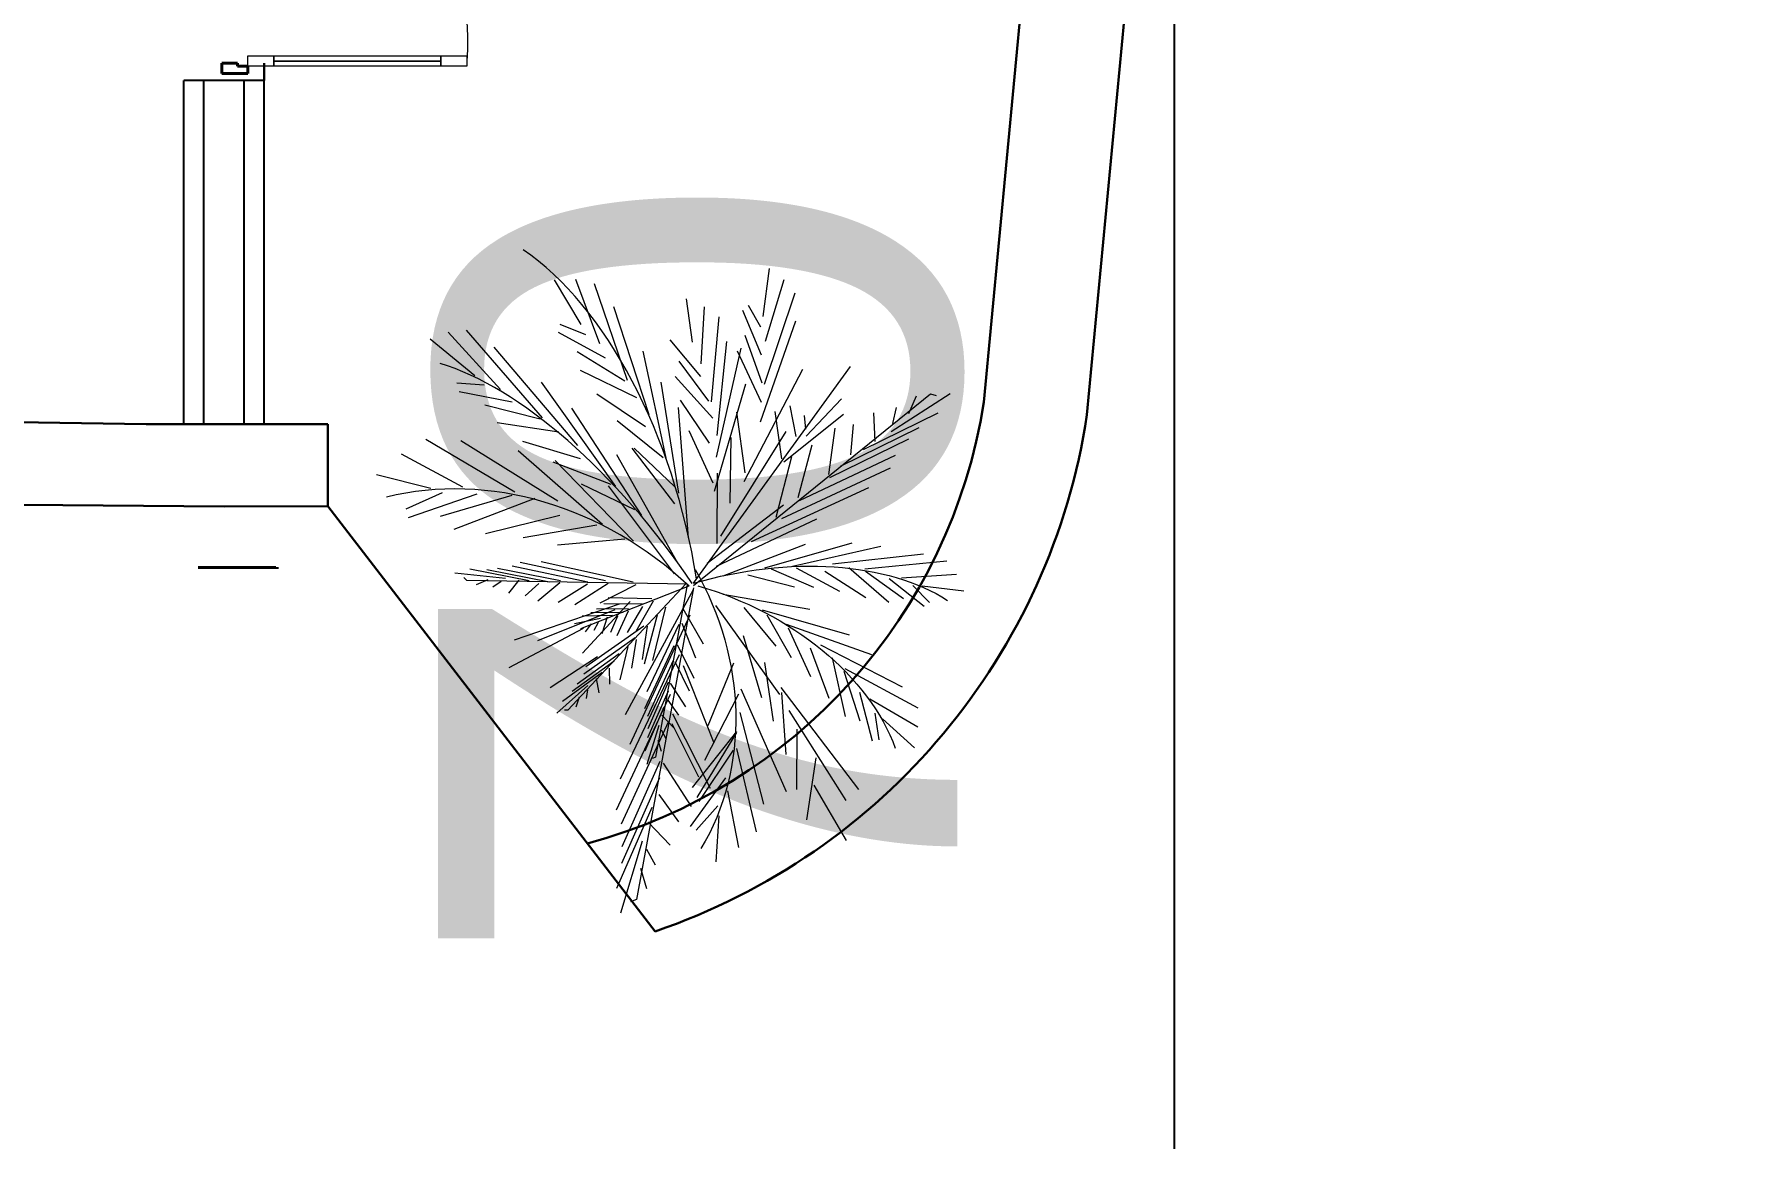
# Model space of a CAD drawing. Header units: millimetres. Extents: x 1531071 to 1560283, y -701792 to -691067.
# Drawn here: x 1557534 to 1558193, y -700879 to -700450 of the extents above; entities that cross this region are included whole.
import ezdxf

# ---------------------------------------------------------------- set-up
doc = ezdxf.new("R2010")
doc.units = ezdxf.units.MM
doc.header["$LTSCALE"] = 20
doc.header["$MEASUREMENT"] = 0
doc.layers.add('01_LC_LEG-TXT', color=7, linetype='Continuous', lineweight=0)
doc.layers.add('01_LC_VEG-ARV', color=98, linetype='Continuous', lineweight=0)
doc.layers.add('AS-0', color=7, linetype='Continuous')
for name, color, linetype, lineweight, true_color in [('Двери ArchiCAD_Ном._пера__23', 7, 'Continuous', 40, 0xff6600), ('Двери ArchiCAD_Ном._пера__3', 7, 'Continuous', 20, 0xff6600), ('Двери ArchiCAD_Ном._пера__47', 7, 'Continuous', 25, 0x373737), ('Конструктив - Колонны_Ном._пера__28', 7, 'Continuous', 40, 0xffe4e1)]:
    doc.layers.add(name, color=color, linetype=linetype, lineweight=lineweight, true_color=true_color)
doc.styles.add('СГЕНЕРИР_СТИЛЬ_1', font='arial.ttf')
doc.dimstyles.get("Standard").update_dxf_attribs({"dimtxt": 200, "dimasz": 100, "dimexe": 2, "dimexo": 100, "dimgap": 80, "dimtad": 1, "dimdec": 0, "dimzin": 0, "dimdsep": 46, "dimtxsty": 'СГЕНЕРИР_СТИЛЬ_1', "dimblk": 'ARCHTICK', "dimcen": 0.09, "dimclrd": 5, "dimclre": 5, "dimclrt": 5, "dimadec": 0, "dimazin": 0, "dimtfac": 1, "dimtdec": 0, "dimtofl": 0, "dimtmove": 0, "dimatfit": 3, "dimfxl": 1, "dimtolj": 1, "dimtzin": 0, "dimarcsym": 0})

# ---------------------------------------------------------------- blocks, each defined once
blk = doc.blocks.new('_ArchTick')
at = {"color": 0, "linetype": 'ByBlock', "const_width": 0.15}
blk.add_lwpolyline([(-0.5, -0.5), (0.5, 0.5)], dxfattribs=at)
blk = doc.blocks.new('*D306')
at = {"layer": 'Defpoints', "color": 0, "lineweight": -3, "ltscale": 0.5, "transparency": 16777216}
for p in [(1557642.21, -700165.21), (1557973.19, -700165.21), (1557642.21, -700235.21)]:
    blk.add_point(p, dxfattribs=at)
at = {"layer": 'Конструктив - Колонны_Ном._пера__28', "color": 5, "lineweight": -2, "ltscale": 0.5, "transparency": 16777216}
for p, q in [((1557973.19, -700165.21), (1557973.19, -700065.21)), ((1557742.21, -700165.21), (1557975.19, -700165.21)), ((1557742.21, -700235.21), (1557975.19, -700235.21)), ((1557973.19, -700235.21), (1557973.19, -700879.38))]:
    blk.add_line(p, q, dxfattribs=at)
at = {"layer": 'Конструктив - Колонны_Ном._пера__28', "color": 5, "lineweight": -2, "ltscale": 0.5, "transparency": 16777216, "xscale": 100, "yscale": 100, "zscale": 100}
for p, rotation in [((1557973.19, -700165.21), 270), ((1557973.19, -700235.21), 90)]:
    blk.add_blockref('_ArchTick', p, dxfattribs=dict(at, rotation=rotation))
at = {"layer": 'Конструктив - Колонны_Ном._пера__28', "color": 5, "lineweight": 0, "ltscale": 0.5, "transparency": 16777216, "insert": (1557791.08, -700657.3), "char_height": 200, "attachment_point": 5, "rotation": 90, "style": 'СГЕНЕРИР_СТИЛЬ_1'}
blk.add_mtext('\\A1;70', dxfattribs=at)
blk = doc.blocks.new('palmeira')
at = {"layer": '01_LC_VEG-ARV', "color": 9}
for p, q in [((0.741, 2.573), (0.801, 3.037)), ((-1.013, 2.497), (-1.267, 2.927)), ((-0.833, 2.31), (-1.064, 2.929)), ((-0.564, 1.956), (-0.883, 2.889)), ((0.755, 1.921), (1.048, 2.801)), ((0.763, 2.335), (0.944, 2.929)), ((-0.357, 1.627), (-0.696, 2.666)), ((0.061, 2.326), (0.004, 2.743)), ((0.145, 2.118), (0.177, 2.667)), ((0.718, 2.47), (0.599, 2.681)), ((-0.965, 2.396), (-1.215, 2.496)), ((0.243, 1.752), (0.317, 2.569)), ((0.726, 2.201), (0.546, 2.631)), ((0.717, 1.56), (1.056, 2.532)), ((-0.778, 2.173), (-1.23, 2.42)), ((0.141, 1.995), (-0.153, 2.35)), ((0.297, 1.428), (0.393, 2.333)), ((0.733, 1.932), (0.568, 2.392)), ((-1.044, 1.332), (-1.848, 2.279)), ((-0.592, 1.951), (-1.05, 2.233)), ((-0.187, 1.181), (-0.414, 2.241)), ((0.217, 1.758), (-0.069, 2.142)), ((0.293, 1.219), (0.531, 2.268)), ((0.725, 1.746), (0.493, 2.24)), ((-0.474, 1.789), (-1.017, 2.055)), ((0.257, 1.593), (-0.106, 1.997)), ((0.07, 0.004), (1.583, 2.091)), ((0.559, 0.983), (1.124, 2.065)), ((-0.678, 0.935), (-1.395, 1.94)), ((-0.393, 1.51), (-0.859, 1.827)), ((-0.071, 0.871), (-0.242, 1.942)), ((0.072, -0.017), (2.354, 1.828)), ((0.274, 0.891), (0.574, 1.924)), ((1.973, 1.466), (2.543, 1.833)), ((2.354, 1.828), (2.408, 1.814)), ((0.022, 0.442), (-0.074, 1.697)), ((0.223, 1.354), (-0.056, 1.767)), ((0.568, 1.069), (0.488, 1.653)), ((0.922, 1.204), (0.856, 1.657)), ((1.058, 1.417), (1.003, 1.712)), ((1.155, 1.421), (1.496, 1.782)), ((1.99, 1.543), (2.025, 1.697)), ((2.143, 1.639), (2.219, 1.809)), ((-0.221, 1.211), (-0.665, 1.569)), ((0.941, 1.175), (1.515, 1.633)), ((1.151, 1.487), (1.141, 1.619)), ((1.373, 1.053), (1.435, 1.497)), ((1.485, 1.132), (2.244, 1.504)), ((1.585, 1.242), (1.612, 1.532)), ((1.708, 1.291), (2.426, 1.647)), ((1.82, 1.37), (1.806, 1.645)), ((0.261, 0.968), (0.03, 1.472)), ((0.335, 0.459), (0.962, 1.465)), ((0.425, 0.777), (0.434, 1.407)), ((1.08, 0.831), (1.212, 1.338)), ((1.385, 1.023), (2.145, 1.395)), ((-0.108, 0.769), (-0.52, 1.306)), ((-0.112, 0.937), (-0.5, 1.306)), ((0.868, 0.642), (1.018, 1.226)), ((1.092, 0.801), (2.016, 1.239)), ((0.299, 0.386), (0.3, 1.065)), ((0.921, 0.628), (1.969, 1.115)), ((0.628, 0.406), (1.758, 0.926)), ((0.202, 0.196), (0.937, 0.759)), ((0.293, 0.168), (1.258, 0.623)), ((0.357, 0.075), (1.15, 0.38)), ((0.758, 0.152), (1.597, 0.393)), ((1.024, 0.17), (1.875, 0.362)), ((1.408, 0.192), (2.284, 0.288)), ((1.72, 0.144), (2.511, 0.219)), ((0, 0), (-1.14, -1.219)), ((0.595, 0.085), (1.044, -0.029)), ((0.82, 0.143), (1.226, -0.033)), ((1.058, 0.153), (1.475, -0.071)), ((1.336, 0.122), (1.731, -0.133)), ((1.567, 0.156), (1.953, -0.178)), ((1.726, 0.12), (2.094, -0.142)), ((1.954, 0.051), (2.293, -0.218)), ((2.073, 0.056), (2.604, 0.09)), ((0.027, -0.025), (-1.017, -0.436)), ((-0.332, -0.146), (-0.752, -0.135)), ((0.011, -0.01), (-0.295, -1.672)), ((2.182, -0.018), (2.343, -0.18)), ((2.273, -0.02), (2.675, -0.07)), ((-0.709, -0.308), (-1.002, -0.313)), ((-0.608, -0.279), (-0.917, -0.282)), ((-0.555, -0.244), (-0.863, -0.246)), ((-0.76, -0.322), (-0.812, -0.483)), ((-0.42, -0.198), (-0.792, -0.193)), ((-0.661, -0.314), (-0.73, -0.472)), ((-0.558, -0.264), (-0.669, -0.501)), ((-0.422, -0.219), (-0.568, -0.472)), ((-0.319, -0.169), (-0.485, -0.461)), ((-0.28, -0.302), (-0.406, -0.776)), ((-0.198, -0.227), (-0.326, -0.741)), ((-0.826, -0.335), (-1.076, -0.387)), ((-0.914, -0.386), (-0.972, -0.463)), ((-0.407, -0.411), (-0.968, -0.801)), ((-0.847, -0.374), (-0.889, -0.452)), ((-0.376, -0.411), (-0.423, -0.732)), ((-0.072, -0.392), (-0.38, -1.042)), ((-0.492, -0.523), (-0.986, -0.871)), ((-0.561, -0.605), (-0.639, -0.925)), ((-0.483, -0.537), (-0.526, -0.815)), ((-0.118, -0.6), (-0.401, -1.205)), ((-0.088, -0.587), (0.074, -0.909)), ((-0.693, -0.746), (-1.098, -1.038)), ((-0.644, -0.676), (-1.049, -0.968)), ((-0.127, -0.741), (-0.374, -1.279)), ((-0.109, -0.751), (0.03, -1.031)), ((-0.173, -0.95), (-0.371, -1.397)), ((-0.155, -0.959), (-0.008, -1.185)), ((-0.175, -1.036), (-0.373, -1.484)), ((-0.177, -1.123), (-0.075, -1.266)), ((-0.214, -1.191), (-0.399, -1.615)), ((-0.233, -1.268), (-0.119, -1.388)), ((-0.265, -1.367), (-0.379, -1.743)), ((-0.242, -1.409), (-0.197, -1.491))]:
    blk.add_line(p, q, dxfattribs=at)
at = {"layer": '01_LC_VEG-ARV', "color": 83}
for p, q in [((-2.036, 2.001), (-2.467, 2.355)), ((-1.789, 1.87), (-2.293, 2.423)), ((-1.384, 1.599), (-2.117, 2.443)), ((-1.945, 1.913), (-2.21, 1.932)), ((-1.675, 1.749), (-2.185, 1.849)), ((-1.405, 1.584), (-1.938, 1.719)), ((-0.426, 0.658), (-1.101, 1.692)), ((-1.225, 1.458), (-1.822, 1.549)), ((-1.649, 0.882), (-2.507, 1.39)), ((-1.236, 0.795), (-2.172, 1.377)), ((-1.018, 1.201), (-1.574, 1.37)), ((-2.15, 0.929), (-2.742, 1.247)), ((-0.805, 0.569), (-1.619, 1.28)), ((-0.723, 0.954), (-1.281, 1.171)), ((-0.509, 0.41), (-1.262, 1.186)), ((-0.08, 0.197), (-0.667, 1.241)), ((-2.459, 0.917), (-2.982, 1.047)), ((-2.35, 0.875), (-2.699, 0.717)), ((-2.015, 0.862), (-2.677, 0.635)), ((-1.68, 0.85), (-2.368, 0.647)), ((-0.494, 0.711), (-1.009, 0.958)), ((-0.112, 0.096), (-0.748, 0.943)), ((-1.458, 0.822), (-2.237, 0.523)), ((-1.218, 0.656), (-1.932, 0.479)), ((-0.861, 0.562), (-1.571, 0.441)), ((-0.591, 0.428), (-1.24, 0.371)), ((0.352, -0.101), (1.191, -0.247)), ((0.556, -0.228), (0.863, -0.603)), ((0.731, -0.253), (1.57, -0.492)), ((0.777, -0.299), (1.011, -0.712)), ((0.962, -0.389), (1.784, -0.683)), ((0.981, -0.426), (1.197, -0.894)), ((1.194, -0.617), (1.374, -1.104)), ((1.295, -0.588), (2.081, -0.993)), ((1.407, -0.716), (1.532, -1.278)), ((1.528, -0.816), (2.231, -1.195)), ((1.519, -0.844), (1.671, -1.322)), ((1.668, -1.045), (1.792, -1.514)), ((1.817, -1.246), (1.856, -1.504)), ((1.891, -1.301), (2.198, -1.583))]:
    blk.add_line(p, q, dxfattribs=at)
at = {"layer": '01_LC_VEG-ARV', "color": 73}
for p, q in [((-0.947, 0.014), (-1.677, 0.167)), ((-0.777, 0.027), (-1.6, 0.204)), ((-0.512, 0.015), (-1.398, 0.209)), ((-1.741, 0.049), (-2.229, 0.1)), ((-2.113, 0.032), (-2.14, 0.058)), ((0.012, -0.006), (-2.113, 0.032)), ((-1.512, 0.028), (-2.085, 0.139)), ((-1.911, 0.036), (-2.024, -0.011)), ((-1.315, 0.014), (-1.919, 0.134)), ((-1.782, 0.022), (-1.863, -0.034)), ((-1.212, 0.026), (-1.816, 0.146)), ((-1.611, 0.034), (-1.711, -0.093)), ((-1.418, 0.003), (-1.55, -0.116)), ((-1.216, 0.008), (-1.43, -0.167)), ((-0.75, 0.001), (-1.071, -0.203)), ((-0.952, -0.004), (-1.232, -0.18)), ((-0.485, -0.011), (-0.833, -0.189)), ((-0.033, -0.238), (0.164, -0.578)), ((-0.042, -0.379), (0.091, -0.713)), ((-0.742, -0.815), (-0.739, -0.968)), ((-0.947, -0.982), (-1.246, -1.247)), ((-0.809, -0.857), (-1.192, -1.135)), ((-0.867, -0.913), (-0.842, -1.052)), ((-1.032, -1.094), (-1.064, -1.191)), ((-0.952, -1.024), (-0.962, -1.107)), ((1.77, -1.108), (2.232, -1.379)), ((-1.14, -1.219), (-1.171, -1.219)), ((-0.274, -1.508), (-0.241, -1.614)), ((-0.295, -1.672), (-0.325, -1.685))]:
    blk.add_line(p, q, dxfattribs=at)
at = {"layer": '01_LC_VEG-ARV', "color": 87}
for p, q in [((0.066, -0.059), (-0.589, -1.265)), ((0.072, -0.041), (-0.48, -3.042)), ((-0.645, -0.199), (-1.658, -0.545)), ((-0.688, -0.253), (-1.433, -0.551)), ((-0.538, -0.172), (-0.998, -0.669)), ((0.035, -0.302), (-0.544, -1.55)), ((0.281, -0.21), (0.9, -1.069)), ((-0.992, -0.433), (-1.707, -0.811)), ((0.55, -0.5), (0.724, -1.097)), ((-1.309, -0.999), (-0.854, -0.703)), ((-0.068, -0.685), (-0.636, -1.882)), ((-0.029, -0.788), (0.266, -1.534)), ((0.455, -0.766), (0.208, -1.369)), ((0.755, -0.758), (0.837, -1.323)), ((-0.153, -1.069), (-0.676, -2.183)), ((0.503, -1.064), (0.176, -1.705)), ((0.526, -1.012), (0.963, -2.001)), ((0.913, -1), (1.659, -1.984)), ((0.918, -1.048), (0.959, -1.645)), ((-0.132, -1.253), (0.23, -1.97)), ((0.517, -1.241), (0.746, -2.123)), ((0.988, -1.222), (1.537, -2.089)), ((-0.17, -1.328), (-0.625, -2.318)), ((-0.138, -1.346), (0.119, -1.862)), ((0.484, -1.423), (0.057, -1.964)), ((0.486, -1.433), (0.104, -2.061)), ((1.066, -1.403), (1.062, -1.984)), ((0.451, -1.605), (0.122, -2.098)), ((0.484, -1.589), (0.674, -2.39)), ((-0.255, -1.713), (-0.619, -2.536)), ((-0.223, -1.73), (0.048, -2.146)), ((1.25, -1.678), (1.159, -2.275)), ((-0.258, -1.872), (-0.623, -2.695)), ((0.379, -1.872), (0.037, -2.338)), ((1.229, -1.942), (1.541, -2.475)), ((-0.262, -2.031), (-0.074, -2.295)), ((0.306, -2.14), (0.096, -2.376)), ((0.398, -1.995), (0.503, -2.54)), ((-0.33, -2.156), (-0.672, -2.938)), ((-0.366, -2.298), (-0.155, -2.519)), ((0.313, -2.236), (0.286, -2.68)), ((-0.424, -2.481), (-0.634, -3.173)), ((-0.383, -2.557), (-0.3, -2.71)), ((-0.441, -2.741), (-0.381, -2.935)), ((-0.48, -3.042), (-0.535, -3.066))]:
    blk.add_line(p, q, dxfattribs=at)
at = {"layer": '01_LC_VEG-ARV', "color": 9}
for centre, major_axis, ratio, start_param in [((-1.94, -0.156), (-0.68, 3.641), 0.551995, 4.664748), ((-1.246, -0.86), (-1.991, 2.917), 0.442679, 4.705565)]:
    blk.add_ellipse(centre, major_axis=major_axis, ratio=ratio, start_param=start_param, end_param=5.781687, dxfattribs=at)
at = {"layer": '01_LC_VEG-ARV', "color": 83}
blk.add_ellipse((-1.8, -1.959), major_axis=(2.242, -2.127), ratio=0.860949, start_param=1.572431, end_param=2.640094, dxfattribs=at)
at = {"layer": '01_LC_VEG-ARV', "color": 9, "extrusion": (0, 0, -1)}
blk.add_ellipse((0.575, -1.393), major_axis=(2.417, 0.618), ratio=0.593584, start_param=4.654901, end_param=5.781687, dxfattribs=at)
at = {"layer": '01_LC_VEG-ARV', "color": 87, "extrusion": (0, 0, -1)}
blk.add_ellipse((-1.793, -1.009), major_axis=(-1.125, 2.291), ratio=0.860949, start_param=1.492122, end_param=2.640094, dxfattribs=at)
at = {"layer": '01_LC_VEG-ARV', "color": 83, "extrusion": (0, 0, -1)}
blk.add_ellipse((-0.327, -1.721), major_axis=(2.376, -0.762), ratio=0.703506, start_param=4.671432, end_param=5.781687, dxfattribs=at)
blk = doc.blocks.new('A$C5F2C4C35')
at = {"layer": '01_LC_LEG-TXT'}
blk.add_blockref('palmeira', (-0.355, -0.312), dxfattribs=at)

msp = doc.modelspace()

# ---------------------------------------------------------------- linework, layer by layer
at = {"color": 5}
for p, q in [((1557622.68, -700600.21), (1557622.68, -700461.06)), ((1557591.74, -700600.21), (1557591.74, -700467.71)), ((1557599.48, -700600.21), (1557599.48, -700467.71)), ((1557614.95, -700600.21), (1557614.95, -700467.71)), ((1557622.68, -700600.21), (1557591.74, -700600.21)), ((1557597.21, -700655.54), (1557628.15, -700655.54))]:
    msp.add_line(p, q, dxfattribs=at)
at = {"color": 0, "lineweight": 30, "ltscale": 0.5}
for p, q in [((1557582.68, -700600.21), (1557622.68, -700600.21)), ((1557627.21, -700655.21), (1557597.21, -700655.21))]:
    msp.add_line(p, q, dxfattribs=at)
at = {"color": 5}
msp.add_lwpolyline([(1557622.68, -700461.06), (1557622.68, -700467.71), (1557591.74, -700467.71)], dxfattribs=at)
at = {"color": 0, "lineweight": 30, "ltscale": 0.5, "flags": 128}
for points in [[(1557607.21, -700631.84), (1555741.46, -700616.54), (1554431.79, -700586.46)], [(1557577.21, -700600.21), (1557087.21, -700592.57)], [(1557647.21, -700600.21), (1557577.21, -700600.21)], [(1557647.21, -700631.74), (1557647.21, -700600.21)], [(1557607.21, -700631.84), (1557647.21, -700631.74)]]:
    msp.add_lwpolyline(points, dxfattribs=at)
at = {"layer": 'Двери ArchiCAD_Ном._пера__23', "linetype": 'Continuous'}
for p, q in [((1557612.39, -700461.06), (1557606.39, -700461.06)), ((1557606.39, -700461.06), (1557606.39, -700465.06)), ((1557612.39, -700462.26), (1557612.39, -700461.06)), ((1557616.39, -700462.26), (1557612.39, -700462.26)), ((1557616.39, -700465.06), (1557616.39, -700462.26)), ((1557606.39, -700465.06), (1557616.39, -700465.06))]:
    msp.add_line(p, q, dxfattribs=at)
at = {"layer": 'Двери ArchiCAD_Ном._пера__3', "linetype": 'Continuous'}
for p, q in [((1557616.39, -700458.26), (1557626.39, -700458.26)), ((1557616.39, -700462.26), (1557616.39, -700458.26)), ((1557626.39, -700462.26), (1557616.39, -700462.26)), ((1557626.39, -700458.26), (1557690.79, -700458.26)), ((1557626.39, -700460.26), (1557626.39, -700458.26)), ((1557626.39, -700458.26), (1557626.39, -700462.26)), ((1557626.39, -700460.26), (1557690.79, -700460.26)), ((1557626.39, -700462.26), (1557626.39, -700460.26)), ((1557690.79, -700460.26), (1557626.39, -700460.26)), ((1557690.79, -700460.26), (1557626.39, -700460.26)), ((1557690.79, -700462.26), (1557626.39, -700462.26)), ((1557690.79, -700458.26), (1557690.79, -700460.26)), ((1557690.79, -700462.26), (1557690.79, -700458.26)), ((1557690.79, -700458.26), (1557700.79, -700458.26)), ((1557690.79, -700460.26), (1557690.79, -700462.26)), ((1557700.79, -700462.26), (1557690.79, -700462.26)), ((1557700.79, -700458.26), (1557700.79, -700462.26))]:
    msp.add_line(p, q, dxfattribs=at)
msp.add_lwpolyline([(1557616.39, -700367.71, -0.435814), (1557700.79, -700460.26, -3.942056)], format="xyb", dxfattribs=at)
at = {"layer": 'Двери ArchiCAD_Ном._пера__47', "linetype": 'Continuous'}
msp.add_line((1557616.39, -700465.06), (1557606.39, -700465.06), dxfattribs=at)
at = {"layer": 'Конструктив - Колонны_Ном._пера__28', "color": 119, "lineweight": 30, "ltscale": 0.5, "true_color": 0x394c3d}
for p, q in [((1558193.08, -697907.61), (1557939.67, -700596.61)), ((1558151.45, -697923.03), (1557899.96, -700591.69)), ((1557647.21, -700631.74), (1557773.26, -700795.61))]:
    msp.add_line(p, q, dxfattribs=at)
for points in [[(1557899.96, -700591.69, -0.296516), (1557747.21, -700761.74)], [(1557939.67, -700596.61, -0.280136), (1557773.26, -700795.61, -0.280136)]]:
    msp.add_lwpolyline(points, format="xyb", dxfattribs=at)

# ---------------------------------------------------------------- block references
at = {"layer": 'AS-0', "xscale": 40, "yscale": 40, "zscale": 40}
msp.add_blockref('A$C5F2C4C35', (1557799.46, -700649.15), dxfattribs=at)

# ---------------------------------------------------------------- dimensions: what is measured, and where the dimension line sits
at = {"layer": 'Конструктив - Колонны_Ном._пера__28', "color": 5, "lineweight": 0, "ltscale": 0.5}
dim = msp.add_linear_dim(base=(1557973.19, -700165.21), p1=(1557642.21, -700235.21), p2=(1557642.21, -700165.21), angle=90, dimstyle='Standard', dxfattribs=at)
dim.commit()
dim.dimension.update_dxf_attribs({"geometry": '*D306', "text_midpoint": (1557973.19, -700657.3), "dimtype": 160})

doc.saveas('drawing.dxf')
